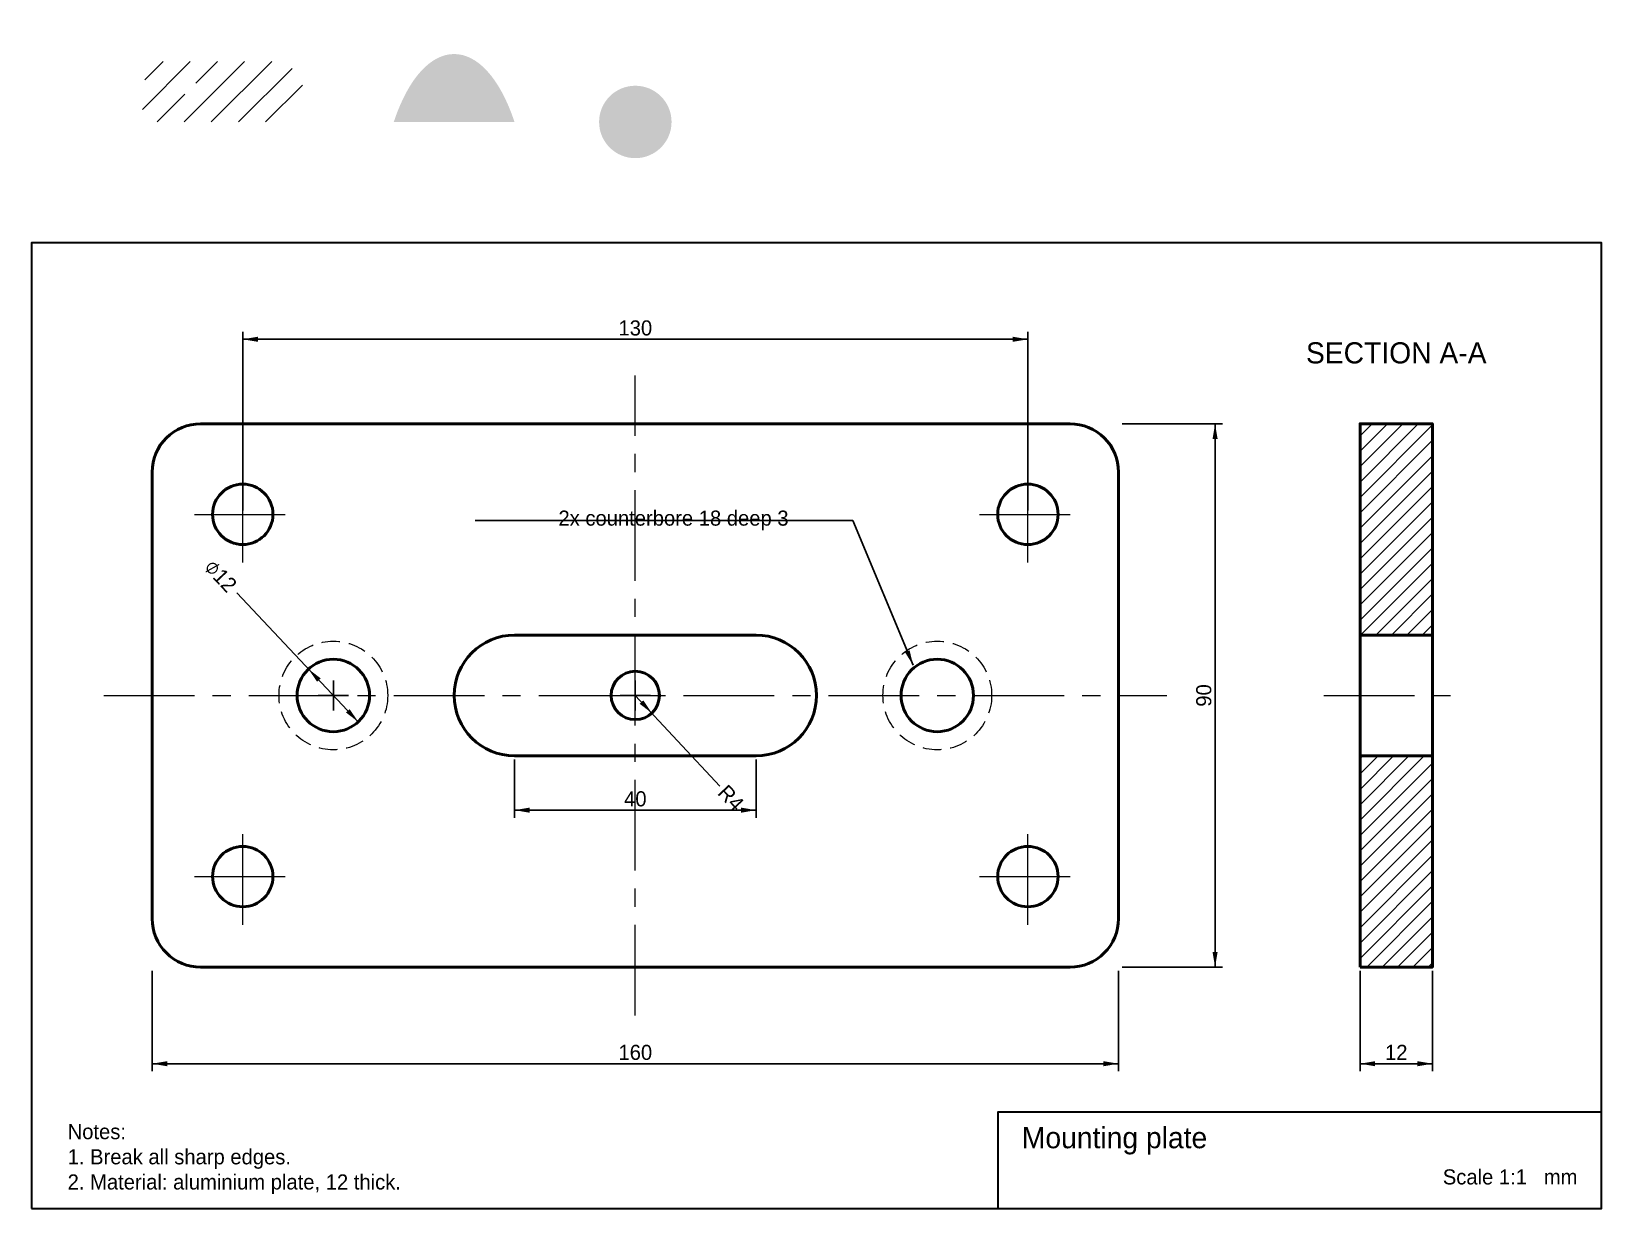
# Model space of a CAD drawing. Header units: millimetres. Extents: x -20 to 240, y -40 to 155.
import ezdxf
from ezdxf.enums import TextEntityAlignment as Align

# ---------------------------------------------------------------- set-up
doc = ezdxf.new("R2010")
doc.units = ezdxf.units.MM
doc.header["$LTSCALE"] = 0.5
doc.linetypes.add('Center', pattern=[48, 30, -6, 6, -6])
doc.linetypes.add('Hidden', pattern=[9, 6, -3])
for name, color, linetype, lineweight in [('Center', 1, 'Center', 13), ('Dimensions', 4, 'Continuous', 13), ('Hatch', 252, 'Continuous', 13), ('Hidden', 8, 'Hidden', 18), ('Outline', 7, 'Continuous', 50), ('Title', 7, 'Continuous', 35)]:
    doc.layers.add(name, color=color, linetype=linetype, lineweight=lineweight)
doc.dimstyles.get("Standard").update_dxf_attribs({"dimtxt": 2.5, "dimasz": 2.5, "dimexe": 1.25, "dimexo": 0.625, "dimtad": 1, "dimdsep": 46, "dimtxsty": 'Standard', "dimcen": 2.5, "dimadec": 0, "dimazin": 0, "dimtfac": 1, "dimtdec": 4, "dimtofl": 0, "dimtmove": 0, "dimatfit": 3, "dimfxl": 0, "dimtolj": 1, "dimtzin": 0, "dimarcsym": 0})

# ---------------------------------------------------------------- blocks, each defined once
blk = doc.blocks.new('Hole')
at = {"color": 0, "linetype": 'ByBlock', "lineweight": -2}
blk.add_circle((0, 0), 5, dxfattribs=at)
at = {"layer": 'Center'}
for p, q in [((0, -8), (0, 8)), ((-8, 0), (8, 0))]:
    blk.add_line(p, q, dxfattribs=at)
blk = doc.blocks.new('*D1')
at = {"linetype": 'ByBlock', "lineweight": -2}
for points in [[(0, -16), (2.5, -16.42), (2.5, -15.58)], [(160, -16), (157.5, -15.58), (157.5, -16.42)]]:
    blk.add_hatch(color=0, dxfattribs=at).paths.add_polyline_path(points)
at = {"color": 0, "linetype": 'ByBlock', "lineweight": -2}
for p, q in [((0, -0.62), (0, -17.25)), ((160, -0.62), (160, -17.25)), ((0, -16), (160, -16))]:
    blk.add_line(p, q, dxfattribs=at)
blk.add_text('160', height=2.5, dxfattribs=at).set_placement((80, -14.12), align=Align.MIDDLE_CENTER)
blk = doc.blocks.new('*D2')
at = {"linetype": 'ByBlock', "lineweight": -2}
for points in [[(176, 90), (175.58, 87.5), (176.42, 87.5)], [(176, 0), (176.42, 2.5), (175.58, 2.5)]]:
    blk.add_hatch(color=0, dxfattribs=at).paths.add_polyline_path(points)
at = {"color": 0, "linetype": 'ByBlock', "lineweight": -2}
for p, q in [((160.62, 90), (177.25, 90)), ((176, 0), (176, 90)), ((160.62, 0), (177.25, 0))]:
    blk.add_line(p, q, dxfattribs=at)
blk.add_text('90', height=2.5, rotation=90, dxfattribs=at).set_placement((174.12, 45), align=Align.MIDDLE_CENTER)
blk = doc.blocks.new('*D3')
at = {"linetype": 'ByBlock', "lineweight": -2}
for points in [[(15, 104), (17.5, 103.58), (17.5, 104.42)], [(145, 104), (142.5, 104.42), (142.5, 103.58)]]:
    blk.add_hatch(color=0, dxfattribs=at).paths.add_polyline_path(points)
at = {"color": 0, "linetype": 'ByBlock', "lineweight": -2}
for p, q in [((15, 75.62), (15, 105.25)), ((15, 104), (145, 104)), ((145, 75.62), (145, 105.25))]:
    blk.add_line(p, q, dxfattribs=at)
blk.add_text('130', height=2.5, dxfattribs=at).set_placement((80, 105.88), align=Align.MIDDLE_CENTER)
blk = doc.blocks.new('*D4')
at = {"linetype": 'ByBlock', "lineweight": -2}
for points in [[(60, 26), (62.5, 25.58), (62.5, 26.42)], [(100, 26), (97.5, 26.42), (97.5, 25.58)]]:
    blk.add_hatch(color=0, dxfattribs=at).paths.add_polyline_path(points)
at = {"color": 0, "linetype": 'ByBlock', "lineweight": -2}
for p, q in [((60, 34.38), (60, 24.75)), ((100, 34.38), (100, 24.75)), ((60, 26), (100, 26))]:
    blk.add_line(p, q, dxfattribs=at)
blk.add_text('40', height=2.5, dxfattribs=at).set_placement((80, 27.88), align=Align.MIDDLE_CENTER)
blk = doc.blocks.new('*D5')
at = {"linetype": 'ByBlock', "lineweight": -2}
for points in [[(25.89, 49.37), (27.3, 47.26), (27.9, 47.83)], [(34.11, 40.63), (32.7, 42.74), (32.1, 42.17)]]:
    blk.add_hatch(color=0, dxfattribs=at).paths.add_polyline_path(points)
at = {"color": 0, "linetype": 'ByBlock', "lineweight": -2}
for p, q in [((34.11, 40.63), (14, 62)), ((30, 42.5), (30, 47.5)), ((27.5, 45), (32.5, 45))]:
    blk.add_line(p, q, dxfattribs=at)
blk.add_text('⌀12', height=2.5, rotation=313.2643, dxfattribs=at).set_placement((11.34, 64.82), align=Align.MIDDLE_CENTER)
blk = doc.blocks.new('*D6')
at = {"linetype": 'ByBlock', "lineweight": -2}
blk.add_hatch(color=0, dxfattribs=at).paths.add_polyline_path([(82.73, 42.08), (81.33, 44.19), (80.72, 43.62)])
at = {"color": 0, "linetype": 'ByBlock', "lineweight": -2}
for p, q in [((80, 42.5), (80, 47.5)), ((77.5, 45), (82.5, 45)), ((80, 45), (94, 30))]:
    blk.add_line(p, q, dxfattribs=at)
blk.add_text('R4', height=2.5, rotation=313.0251, dxfattribs=at).set_placement((95.84, 28.03), align=Align.MIDDLE_CENTER)
blk = doc.blocks.new('*D7')
at = {"linetype": 'ByBlock', "lineweight": -2}
for points in [[(200, -16), (202.5, -16.42), (202.5, -15.58)], [(212, -16), (209.5, -15.58), (209.5, -16.42)]]:
    blk.add_hatch(color=0, dxfattribs=at).paths.add_polyline_path(points)
at = {"color": 0, "linetype": 'ByBlock', "lineweight": -2}
for p, q in [((200, -0.62), (200, -17.25)), ((212, -0.62), (212, -17.25)), ((200, -16), (212, -16))]:
    blk.add_line(p, q, dxfattribs=at)
blk.add_text('12', height=2.5, dxfattribs=at).set_placement((206, -14.12), align=Align.MIDDLE_CENTER)

msp = doc.modelspace()

# ---------------------------------------------------------------- hatches: boundary and pattern name
h = msp.add_hatch(color=256)
edge = h.paths.add_edge_path()
edge.add_spline(control_points=[(40, 140), (45, 155), (55, 155), (60, 140)], knot_values=[0, 0, 0, 0, 1, 1, 1, 1], degree=3, periodic=0)
edge.add_line((60, 140), (40, 140))
h = msp.add_hatch()
h.set_pattern_fill('ANSI31', color=256, style=0)
edge = h.paths.add_edge_path()
edge.add_line((0, 140), (20, 140))
edge.add_arc((20, 145), 5, 270, 450)
edge.add_line((20, 150), (0, 150))
edge.add_ellipse((0, 145), major_axis=(0, 5), ratio=0.4, start_angle=90, end_angle=270)
h.paths.add_polyline_path([(5, 143), (8, 143, 0.5), (6, 147)], flags=16)
h = msp.add_hatch(color=256)
h.set_gradient(color1=(0, 0, 255), color2=(255, 255, 0), tint=1)
edge = h.paths.add_edge_path()
edge.add_arc((80, 140), 6, 0, 360)
at = {"layer": 'Hatch'}
h = msp.add_hatch(dxfattribs=at)
h.set_pattern_fill('LINES', color=256, scale=0.6, style=0)
h.set_pattern_definition([(45, (0, 0), (-1.272792, 1.272792), [])])
h.paths.add_polyline_path([(200, 0), (212, 0), (212, 35), (200, 35)])
h.paths.add_polyline_path([(200, 55), (212, 55), (212, 90), (200, 90)], flags=0)

# ---------------------------------------------------------------- linework, layer by layer
at = {"layer": 'Center'}
for p, q in [((80, -8), (80, 98)), ((-8, 45), (168, 45)), ((194, 45), (218, 45))]:
    msp.add_line(p, q, dxfattribs=at)
at = {"layer": 'Hidden'}
for centre in [(30, 45), (130, 45)]:
    msp.add_circle(centre, 9, dxfattribs=at)
at = {"layer": 'Outline'}
for p, q in [((200, 55), (212, 55)), ((200, 35), (212, 35))]:
    msp.add_line(p, q, dxfattribs=at)
for points in [[(8, 0), (152, 0, 0.4142136), (160, 8), (160, 82, 0.4142136), (152, 90), (8, 90, 0.4142136), (0, 82), (0, 8, 0.4142136)], [(60, 35), (100, 35, 1), (100, 55), (60, 55, 1)]]:
    msp.add_lwpolyline(points, format="xyb", close=True, dxfattribs=at)
msp.add_lwpolyline([(200, 0), (212, 0), (212, 90), (200, 90)], close=True, dxfattribs=at)
for centre, radius in [((30, 45), 6), ((130, 45), 6), ((80, 45), 4)]:
    msp.add_circle(centre, radius, dxfattribs=at)
at = {"layer": 'Title'}
for points in [[(-20, -40), (240, -40), (240, 120), (-20, 120)], [(140, -40), (240, -40), (240, -24), (140, -24)]]:
    msp.add_lwpolyline(points, close=True, dxfattribs=at)

# ---------------------------------------------------------------- block references
at = {"layer": 'Outline'}
for p in [(15, 75), (145, 75), (15, 15), (145, 15)]:
    msp.add_blockref('Hole', p, dxfattribs=at)

# ---------------------------------------------------------------- texts
at = {"layer": 'Dimensions'}
msp.add_text('SECTION A-A', height=3.5, dxfattribs=at).set_placement((206, 100), align=Align.CENTER)
at = {"layer": 'Dimensions', "insert": (105.375, 74), "char_height": 2.5, "attachment_point": 6}
msp.add_mtext('2x counterbore 18 deep 3', dxfattribs=at)
at = {"layer": 'Dimensions', "insert": (-14, -26), "char_height": 2.5, "width": 120, "attachment_point": 1}
msp.add_mtext('Notes:\\P1. Break all sharp edges.\\P2. Material: aluminium plate, 12 thick.', dxfattribs=at)
at = {"layer": 'Title'}
msp.add_text('Mounting plate', height=3.5, dxfattribs=at).set_placement((144, -30))
msp.add_text('Scale 1:1   mm', height=2.5, dxfattribs=at).set_placement((236, -36), align=Align.RIGHT)

# ---------------------------------------------------------------- dimensions: what is measured, and where the dimension line sits
at = {"layer": 'Dimensions'}
for base, p1, p2, picture, middle in [((145, 104), (15, 75), (145, 75), '*D3', (80, 105.875)), ((100, 26), (60, 35), (100, 35), '*D4', (80, 27.875)), ((160, -16), (0, 0), (160, 0), '*D1', (80, -14.125)), ((212, -16), (200, 0), (212, 0), '*D7', (206, -14.125))]:
    dim = msp.add_linear_dim(base=base, p1=p1, p2=p2, dimstyle='Standard', dxfattribs=at)
    dim.commit()
    dim.dimension.update_dxf_attribs({"geometry": picture, "text_midpoint": middle})
dim = msp.add_linear_dim(base=(176, 90), p1=(160, 0), p2=(160, 90), angle=90, dimstyle='Standard', dxfattribs=at)
dim.commit()
dim.dimension.update_dxf_attribs({"geometry": '*D2', "text_midpoint": (174.125, 45)})
dim = msp.add_diameter_dim_2p(p1=(33.998, 40.526), p2=(26.002, 49.474), dimstyle='Standard', dxfattribs=at)
dim.commit()
dim.dimension.update_dxf_attribs({"geometry": '*D5', "text_midpoint": (11.344, 64.822)})
dim = msp.add_radius_dim(center=(80, 45), mpoint=(84, 45), dimstyle='Standard', dxfattribs=at)
dim.commit()
dim.dimension.update_dxf_attribs({"geometry": '*D6', "text_midpoint": (95.842, 28.026)})

# ---------------------------------------------------------------- leaders
at = {"layer": 'Dimensions', "annotation_type": 0, "has_hookline": 1, "hookline_direction": 0, "text_width": 51.905, "horizontal_direction": (-1, 0, 0)}
msp.add_leader([(126, 50), (116, 74), (106, 74)], dimstyle='Standard', dxfattribs=at)

doc.saveas('drawing.dxf')
